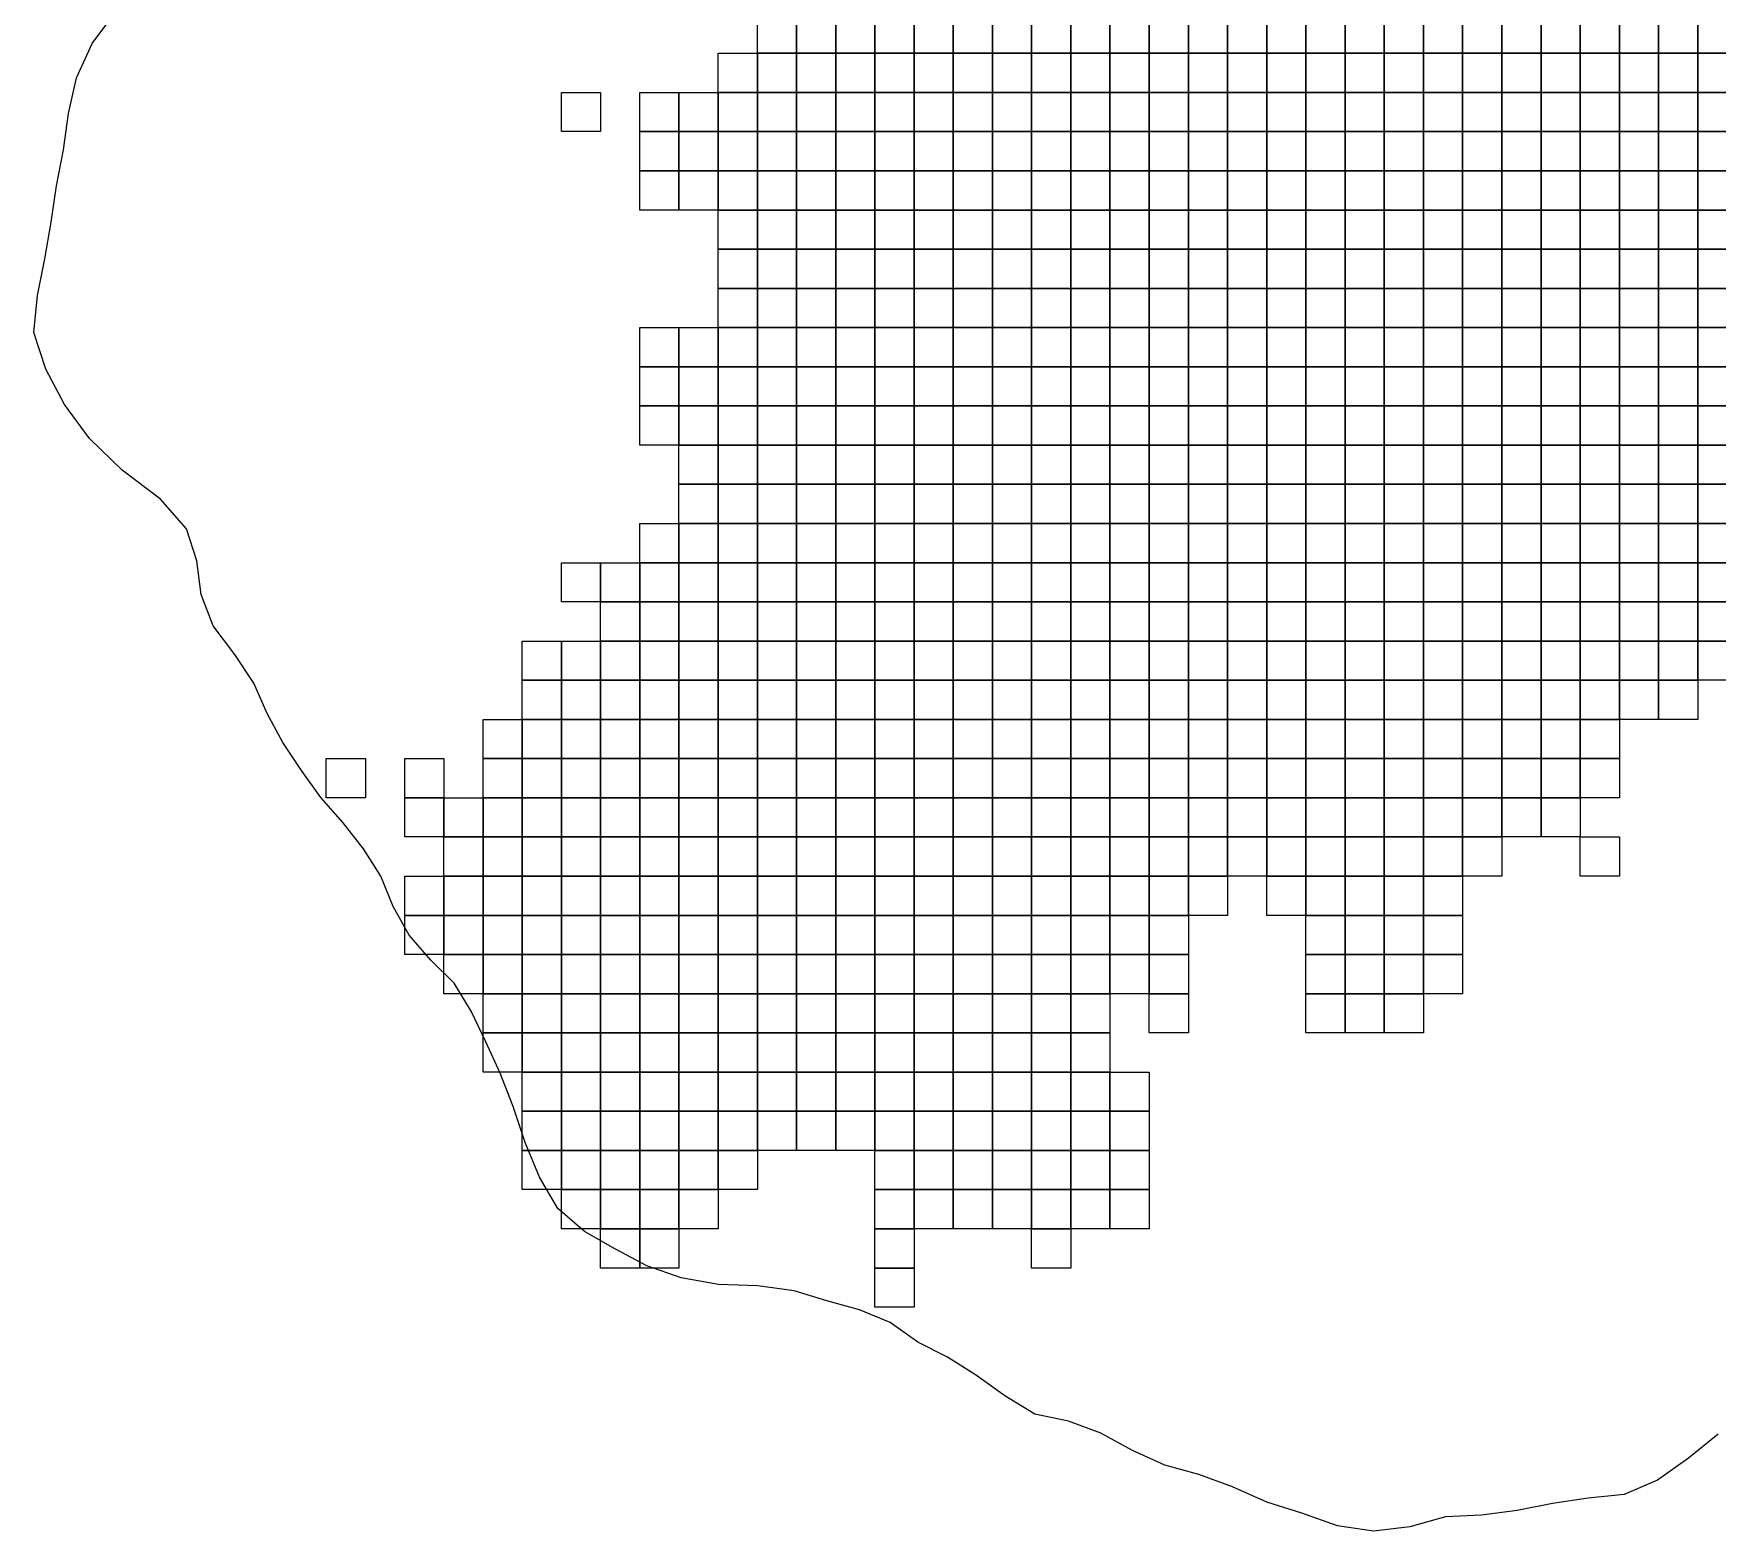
# Model space of a CAD drawing. Header units: metres. Extents: x 777 to 15299, y 1302 to 15301.
# Drawn here: x 777 to 10230, y 1302 to 9710 of the extents above; entities that cross this region are included whole.
import ezdxf

# ---------------------------------------------------------------- set-up
doc = ezdxf.new("R2010")
doc.units = ezdxf.units.M
doc.layers.add('GRADE_DENSIDADE', color=5, linetype='CONTINUOUS')
doc.layers.add('LIMITE', color=7, linetype='CONTINUOUS')

msp = doc.modelspace()

# ---------------------------------------------------------------- linework, layer by layer
at = {"layer": 'GRADE_DENSIDADE'}
for points in [[(4840, 9820), (5060, 9820), (5060, 9600), (4840, 9600)], [(5060, 9820), (5280, 9820), (5280, 9600), (5060, 9600)], [(5280, 9820), (5500, 9820), (5500, 9600), (5280, 9600)], [(5500, 9820), (5720, 9820), (5720, 9600), (5500, 9600)], [(5720, 9820), (5940, 9820), (5940, 9600), (5720, 9600)], [(5940, 9820), (6160, 9820), (6160, 9600), (5940, 9600)], [(6160, 9820), (6380, 9820), (6380, 9600), (6160, 9600)], [(6380, 9820), (6600, 9820), (6600, 9600), (6380, 9600)], [(6600, 9820), (6820, 9820), (6820, 9600), (6600, 9600)], [(6820, 9820), (7040, 9820), (7040, 9600), (6820, 9600)], [(7040, 9820), (7260, 9820), (7260, 9600), (7040, 9600)], [(7260, 9820), (7480, 9820), (7480, 9600), (7260, 9600)], [(7480, 9820), (7700, 9820), (7700, 9600), (7480, 9600)], [(7700, 9820), (7920, 9820), (7920, 9600), (7700, 9600)], [(7920, 9820), (8140, 9820), (8140, 9600), (7920, 9600)], [(8140, 9820), (8360, 9820), (8360, 9600), (8140, 9600)], [(8360, 9820), (8580, 9820), (8580, 9600), (8360, 9600)], [(8580, 9820), (8800, 9820), (8800, 9600), (8580, 9600)], [(8800, 9820), (9020, 9820), (9020, 9600), (8800, 9600)], [(9020, 9820), (9240, 9820), (9240, 9600), (9020, 9600)], [(9240, 9820), (9460, 9820), (9460, 9600), (9240, 9600)], [(9460, 9820), (9680, 9820), (9680, 9600), (9460, 9600)], [(9680, 9820), (9900, 9820), (9900, 9600), (9680, 9600)], [(9900, 9820), (10120, 9820), (10120, 9600), (9900, 9600)], [(10120, 9820), (10340, 9820), (10340, 9600), (10120, 9600)], [(4620, 9600), (4840, 9600), (4840, 9380), (4620, 9380)], [(4840, 9600), (5060, 9600), (5060, 9380), (4840, 9380)], [(5060, 9600), (5280, 9600), (5280, 9380), (5060, 9380)], [(5280, 9600), (5500, 9600), (5500, 9380), (5280, 9380)], [(5500, 9600), (5720, 9600), (5720, 9380), (5500, 9380)], [(5720, 9600), (5940, 9600), (5940, 9380), (5720, 9380)], [(5940, 9600), (6160, 9600), (6160, 9380), (5940, 9380)], [(6160, 9600), (6380, 9600), (6380, 9380), (6160, 9380)], [(6380, 9600), (6600, 9600), (6600, 9380), (6380, 9380)], [(6600, 9600), (6820, 9600), (6820, 9380), (6600, 9380)], [(6820, 9600), (7040, 9600), (7040, 9380), (6820, 9380)], [(7040, 9600), (7260, 9600), (7260, 9380), (7040, 9380)], [(7260, 9600), (7480, 9600), (7480, 9380), (7260, 9380)], [(7480, 9600), (7700, 9600), (7700, 9380), (7480, 9380)], [(7700, 9600), (7920, 9600), (7920, 9380), (7700, 9380)], [(7920, 9600), (8140, 9600), (8140, 9380), (7920, 9380)], [(8140, 9600), (8360, 9600), (8360, 9380), (8140, 9380)], [(8360, 9600), (8580, 9600), (8580, 9380), (8360, 9380)], [(8580, 9600), (8800, 9600), (8800, 9380), (8580, 9380)], [(8800, 9600), (9020, 9600), (9020, 9380), (8800, 9380)], [(9020, 9600), (9240, 9600), (9240, 9380), (9020, 9380)], [(9240, 9600), (9460, 9600), (9460, 9380), (9240, 9380)], [(9460, 9600), (9680, 9600), (9680, 9380), (9460, 9380)], [(9680, 9600), (9900, 9600), (9900, 9380), (9680, 9380)], [(9900, 9600), (10120, 9600), (10120, 9380), (9900, 9380)], [(10120, 9600), (10340, 9600), (10340, 9380), (10120, 9380)], [(3740, 9380), (3960, 9380), (3960, 9160), (3740, 9160)], [(4180, 9380), (4400, 9380), (4400, 9160), (4180, 9160)], [(4400, 9380), (4620, 9380), (4620, 9160), (4400, 9160)], [(4620, 9380), (4840, 9380), (4840, 9160), (4620, 9160)], [(4840, 9380), (5060, 9380), (5060, 9160), (4840, 9160)], [(5060, 9380), (5280, 9380), (5280, 9160), (5060, 9160)], [(5280, 9380), (5500, 9380), (5500, 9160), (5280, 9160)], [(5500, 9380), (5720, 9380), (5720, 9160), (5500, 9160)], [(5720, 9380), (5940, 9380), (5940, 9160), (5720, 9160)], [(5940, 9380), (6160, 9380), (6160, 9160), (5940, 9160)], [(6160, 9380), (6380, 9380), (6380, 9160), (6160, 9160)], [(6380, 9380), (6600, 9380), (6600, 9160), (6380, 9160)], [(6600, 9380), (6820, 9380), (6820, 9160), (6600, 9160)], [(6820, 9380), (7040, 9380), (7040, 9160), (6820, 9160)], [(7040, 9380), (7260, 9380), (7260, 9160), (7040, 9160)], [(7260, 9380), (7480, 9380), (7480, 9160), (7260, 9160)], [(7480, 9380), (7700, 9380), (7700, 9160), (7480, 9160)], [(7700, 9380), (7920, 9380), (7920, 9160), (7700, 9160)], [(7920, 9380), (8140, 9380), (8140, 9160), (7920, 9160)], [(8140, 9380), (8360, 9380), (8360, 9160), (8140, 9160)], [(8360, 9380), (8580, 9380), (8580, 9160), (8360, 9160)], [(8580, 9380), (8800, 9380), (8800, 9160), (8580, 9160)], [(8800, 9380), (9020, 9380), (9020, 9160), (8800, 9160)], [(9020, 9380), (9240, 9380), (9240, 9160), (9020, 9160)], [(9240, 9380), (9460, 9380), (9460, 9160), (9240, 9160)], [(9460, 9380), (9680, 9380), (9680, 9160), (9460, 9160)], [(9680, 9380), (9900, 9380), (9900, 9160), (9680, 9160)], [(9900, 9380), (10120, 9380), (10120, 9160), (9900, 9160)], [(10120, 9380), (10340, 9380), (10340, 9160), (10120, 9160)], [(4180, 9160), (4400, 9160), (4400, 8940), (4180, 8940)], [(4400, 9160), (4620, 9160), (4620, 8940), (4400, 8940)], [(4620, 9160), (4840, 9160), (4840, 8940), (4620, 8940)], [(4840, 9160), (5060, 9160), (5060, 8940), (4840, 8940)], [(5060, 9160), (5280, 9160), (5280, 8940), (5060, 8940)], [(5280, 9160), (5500, 9160), (5500, 8940), (5280, 8940)], [(5500, 9160), (5720, 9160), (5720, 8940), (5500, 8940)], [(5720, 9160), (5940, 9160), (5940, 8940), (5720, 8940)], [(5940, 9160), (6160, 9160), (6160, 8940), (5940, 8940)], [(6160, 9160), (6380, 9160), (6380, 8940), (6160, 8940)], [(6380, 9160), (6600, 9160), (6600, 8940), (6380, 8940)], [(6600, 9160), (6820, 9160), (6820, 8940), (6600, 8940)], [(6820, 9160), (7040, 9160), (7040, 8940), (6820, 8940)], [(7040, 9160), (7260, 9160), (7260, 8940), (7040, 8940)], [(7260, 9160), (7480, 9160), (7480, 8940), (7260, 8940)], [(7480, 9160), (7700, 9160), (7700, 8940), (7480, 8940)], [(7700, 9160), (7920, 9160), (7920, 8940), (7700, 8940)], [(7920, 9160), (8140, 9160), (8140, 8940), (7920, 8940)], [(8140, 9160), (8360, 9160), (8360, 8940), (8140, 8940)], [(8360, 9160), (8580, 9160), (8580, 8940), (8360, 8940)], [(8580, 9160), (8800, 9160), (8800, 8940), (8580, 8940)], [(8800, 9160), (9020, 9160), (9020, 8940), (8800, 8940)], [(9020, 9160), (9240, 9160), (9240, 8940), (9020, 8940)], [(9240, 9160), (9460, 9160), (9460, 8940), (9240, 8940)], [(9460, 9160), (9680, 9160), (9680, 8940), (9460, 8940)], [(9680, 9160), (9900, 9160), (9900, 8940), (9680, 8940)], [(9900, 9160), (10120, 9160), (10120, 8940), (9900, 8940)], [(10120, 9160), (10340, 9160), (10340, 8940), (10120, 8940)], [(4180, 8940), (4400, 8940), (4400, 8720), (4180, 8720)], [(4400, 8940), (4620, 8940), (4620, 8720), (4400, 8720)], [(4620, 8940), (4840, 8940), (4840, 8720), (4620, 8720)], [(4840, 8940), (5060, 8940), (5060, 8720), (4840, 8720)], [(5060, 8940), (5280, 8940), (5280, 8720), (5060, 8720)], [(5280, 8940), (5500, 8940), (5500, 8720), (5280, 8720)], [(5500, 8940), (5720, 8940), (5720, 8720), (5500, 8720)], [(5720, 8940), (5940, 8940), (5940, 8720), (5720, 8720)], [(5940, 8940), (6160, 8940), (6160, 8720), (5940, 8720)], [(6160, 8940), (6380, 8940), (6380, 8720), (6160, 8720)], [(6380, 8940), (6600, 8940), (6600, 8720), (6380, 8720)], [(6600, 8940), (6820, 8940), (6820, 8720), (6600, 8720)], [(6820, 8940), (7040, 8940), (7040, 8720), (6820, 8720)], [(7040, 8940), (7260, 8940), (7260, 8720), (7040, 8720)], [(7260, 8940), (7480, 8940), (7480, 8720), (7260, 8720)], [(7480, 8940), (7700, 8940), (7700, 8720), (7480, 8720)], [(7700, 8940), (7920, 8940), (7920, 8720), (7700, 8720)], [(7920, 8940), (8140, 8940), (8140, 8720), (7920, 8720)], [(8140, 8940), (8360, 8940), (8360, 8720), (8140, 8720)], [(8360, 8940), (8580, 8940), (8580, 8720), (8360, 8720)], [(8580, 8940), (8800, 8940), (8800, 8720), (8580, 8720)], [(8800, 8940), (9020, 8940), (9020, 8720), (8800, 8720)], [(9020, 8940), (9240, 8940), (9240, 8720), (9020, 8720)], [(9240, 8940), (9460, 8940), (9460, 8720), (9240, 8720)], [(9460, 8940), (9680, 8940), (9680, 8720), (9460, 8720)], [(9680, 8940), (9900, 8940), (9900, 8720), (9680, 8720)], [(9900, 8940), (10120, 8940), (10120, 8720), (9900, 8720)], [(10120, 8940), (10340, 8940), (10340, 8720), (10120, 8720)], [(4620, 8720), (4840, 8720), (4840, 8500), (4620, 8500)], [(4840, 8720), (5060, 8720), (5060, 8500), (4840, 8500)], [(5060, 8720), (5280, 8720), (5280, 8500), (5060, 8500)], [(5280, 8720), (5500, 8720), (5500, 8500), (5280, 8500)], [(5500, 8720), (5720, 8720), (5720, 8500), (5500, 8500)], [(5720, 8720), (5940, 8720), (5940, 8500), (5720, 8500)], [(5940, 8720), (6160, 8720), (6160, 8500), (5940, 8500)], [(6160, 8720), (6380, 8720), (6380, 8500), (6160, 8500)], [(6380, 8720), (6600, 8720), (6600, 8500), (6380, 8500)], [(6600, 8720), (6820, 8720), (6820, 8500), (6600, 8500)], [(6820, 8720), (7040, 8720), (7040, 8500), (6820, 8500)], [(7040, 8720), (7260, 8720), (7260, 8500), (7040, 8500)], [(7260, 8720), (7480, 8720), (7480, 8500), (7260, 8500)], [(7480, 8720), (7700, 8720), (7700, 8500), (7480, 8500)], [(7700, 8720), (7920, 8720), (7920, 8500), (7700, 8500)], [(7920, 8720), (8140, 8720), (8140, 8500), (7920, 8500)], [(8140, 8720), (8360, 8720), (8360, 8500), (8140, 8500)], [(8360, 8720), (8580, 8720), (8580, 8500), (8360, 8500)], [(8580, 8720), (8800, 8720), (8800, 8500), (8580, 8500)], [(8800, 8720), (9020, 8720), (9020, 8500), (8800, 8500)], [(9020, 8720), (9240, 8720), (9240, 8500), (9020, 8500)], [(9240, 8720), (9460, 8720), (9460, 8500), (9240, 8500)], [(9460, 8720), (9680, 8720), (9680, 8500), (9460, 8500)], [(9680, 8720), (9900, 8720), (9900, 8500), (9680, 8500)], [(9900, 8720), (10120, 8720), (10120, 8500), (9900, 8500)], [(10120, 8720), (10340, 8720), (10340, 8500), (10120, 8500)], [(4620, 8500), (4840, 8500), (4840, 8280), (4620, 8280)], [(4840, 8500), (5060, 8500), (5060, 8280), (4840, 8280)], [(5060, 8500), (5280, 8500), (5280, 8280), (5060, 8280)], [(5280, 8500), (5500, 8500), (5500, 8280), (5280, 8280)], [(5500, 8500), (5720, 8500), (5720, 8280), (5500, 8280)], [(5720, 8500), (5940, 8500), (5940, 8280), (5720, 8280)], [(5940, 8500), (6160, 8500), (6160, 8280), (5940, 8280)], [(6160, 8500), (6380, 8500), (6380, 8280), (6160, 8280)], [(6380, 8500), (6600, 8500), (6600, 8280), (6380, 8280)], [(6600, 8500), (6820, 8500), (6820, 8280), (6600, 8280)], [(6820, 8500), (7040, 8500), (7040, 8280), (6820, 8280)], [(7040, 8500), (7260, 8500), (7260, 8280), (7040, 8280)], [(7260, 8500), (7480, 8500), (7480, 8280), (7260, 8280)], [(7480, 8500), (7700, 8500), (7700, 8280), (7480, 8280)], [(7700, 8500), (7920, 8500), (7920, 8280), (7700, 8280)], [(7920, 8500), (8140, 8500), (8140, 8280), (7920, 8280)], [(8140, 8500), (8360, 8500), (8360, 8280), (8140, 8280)], [(8360, 8500), (8580, 8500), (8580, 8280), (8360, 8280)], [(8580, 8500), (8800, 8500), (8800, 8280), (8580, 8280)], [(8800, 8500), (9020, 8500), (9020, 8280), (8800, 8280)], [(9020, 8500), (9240, 8500), (9240, 8280), (9020, 8280)], [(9240, 8500), (9460, 8500), (9460, 8280), (9240, 8280)], [(9460, 8500), (9680, 8500), (9680, 8280), (9460, 8280)], [(9680, 8500), (9900, 8500), (9900, 8280), (9680, 8280)], [(9900, 8500), (10120, 8500), (10120, 8280), (9900, 8280)], [(10120, 8500), (10340, 8500), (10340, 8280), (10120, 8280)], [(4620, 8280), (4840, 8280), (4840, 8060), (4620, 8060)], [(4840, 8280), (5060, 8280), (5060, 8060), (4840, 8060)], [(5060, 8280), (5280, 8280), (5280, 8060), (5060, 8060)], [(5280, 8280), (5500, 8280), (5500, 8060), (5280, 8060)], [(5500, 8280), (5720, 8280), (5720, 8060), (5500, 8060)], [(5720, 8280), (5940, 8280), (5940, 8060), (5720, 8060)], [(5940, 8280), (6160, 8280), (6160, 8060), (5940, 8060)], [(6160, 8280), (6380, 8280), (6380, 8060), (6160, 8060)], [(6380, 8280), (6600, 8280), (6600, 8060), (6380, 8060)], [(6600, 8280), (6820, 8280), (6820, 8060), (6600, 8060)], [(6820, 8280), (7040, 8280), (7040, 8060), (6820, 8060)], [(7040, 8280), (7260, 8280), (7260, 8060), (7040, 8060)], [(7260, 8280), (7480, 8280), (7480, 8060), (7260, 8060)], [(7480, 8280), (7700, 8280), (7700, 8060), (7480, 8060)], [(7700, 8280), (7920, 8280), (7920, 8060), (7700, 8060)], [(7920, 8280), (8140, 8280), (8140, 8060), (7920, 8060)], [(8140, 8280), (8360, 8280), (8360, 8060), (8140, 8060)], [(8360, 8280), (8580, 8280), (8580, 8060), (8360, 8060)], [(8580, 8280), (8800, 8280), (8800, 8060), (8580, 8060)], [(8800, 8280), (9020, 8280), (9020, 8060), (8800, 8060)], [(9020, 8280), (9240, 8280), (9240, 8060), (9020, 8060)], [(9240, 8280), (9460, 8280), (9460, 8060), (9240, 8060)], [(9460, 8280), (9680, 8280), (9680, 8060), (9460, 8060)], [(9680, 8280), (9900, 8280), (9900, 8060), (9680, 8060)], [(9900, 8280), (10120, 8280), (10120, 8060), (9900, 8060)], [(10120, 8280), (10340, 8280), (10340, 8060), (10120, 8060)], [(4180, 8060), (4400, 8060), (4400, 7840), (4180, 7840)], [(4400, 8060), (4620, 8060), (4620, 7840), (4400, 7840)], [(4620, 8060), (4840, 8060), (4840, 7840), (4620, 7840)], [(4840, 8060), (5060, 8060), (5060, 7840), (4840, 7840)], [(5060, 8060), (5280, 8060), (5280, 7840), (5060, 7840)], [(5280, 8060), (5500, 8060), (5500, 7840), (5280, 7840)], [(5500, 8060), (5720, 8060), (5720, 7840), (5500, 7840)], [(5720, 8060), (5940, 8060), (5940, 7840), (5720, 7840)], [(5940, 8060), (6160, 8060), (6160, 7840), (5940, 7840)], [(6160, 8060), (6380, 8060), (6380, 7840), (6160, 7840)], [(6380, 8060), (6600, 8060), (6600, 7840), (6380, 7840)], [(6600, 8060), (6820, 8060), (6820, 7840), (6600, 7840)], [(6820, 8060), (7040, 8060), (7040, 7840), (6820, 7840)], [(7040, 8060), (7260, 8060), (7260, 7840), (7040, 7840)], [(7260, 8060), (7480, 8060), (7480, 7840), (7260, 7840)], [(7480, 8060), (7700, 8060), (7700, 7840), (7480, 7840)], [(7700, 8060), (7920, 8060), (7920, 7840), (7700, 7840)], [(7920, 8060), (8140, 8060), (8140, 7840), (7920, 7840)], [(8140, 8060), (8360, 8060), (8360, 7840), (8140, 7840)], [(8360, 8060), (8580, 8060), (8580, 7840), (8360, 7840)], [(8580, 8060), (8800, 8060), (8800, 7840), (8580, 7840)], [(8800, 8060), (9020, 8060), (9020, 7840), (8800, 7840)], [(9020, 8060), (9240, 8060), (9240, 7840), (9020, 7840)], [(9240, 8060), (9460, 8060), (9460, 7840), (9240, 7840)], [(9460, 8060), (9680, 8060), (9680, 7840), (9460, 7840)], [(9680, 8060), (9900, 8060), (9900, 7840), (9680, 7840)], [(9900, 8060), (10120, 8060), (10120, 7840), (9900, 7840)], [(10120, 8060), (10340, 8060), (10340, 7840), (10120, 7840)], [(4180, 7840), (4400, 7840), (4400, 7620), (4180, 7620)], [(4400, 7840), (4620, 7840), (4620, 7620), (4400, 7620)], [(4620, 7840), (4840, 7840), (4840, 7620), (4620, 7620)], [(4840, 7840), (5060, 7840), (5060, 7620), (4840, 7620)], [(5060, 7840), (5280, 7840), (5280, 7620), (5060, 7620)], [(5280, 7840), (5500, 7840), (5500, 7620), (5280, 7620)], [(5500, 7840), (5720, 7840), (5720, 7620), (5500, 7620)], [(5720, 7840), (5940, 7840), (5940, 7620), (5720, 7620)], [(5940, 7840), (6160, 7840), (6160, 7620), (5940, 7620)], [(6160, 7840), (6380, 7840), (6380, 7620), (6160, 7620)], [(6380, 7840), (6600, 7840), (6600, 7620), (6380, 7620)], [(6600, 7840), (6820, 7840), (6820, 7620), (6600, 7620)], [(6820, 7840), (7040, 7840), (7040, 7620), (6820, 7620)], [(7040, 7840), (7260, 7840), (7260, 7620), (7040, 7620)], [(7260, 7840), (7480, 7840), (7480, 7620), (7260, 7620)], [(7480, 7840), (7700, 7840), (7700, 7620), (7480, 7620)], [(7700, 7840), (7920, 7840), (7920, 7620), (7700, 7620)], [(7920, 7840), (8140, 7840), (8140, 7620), (7920, 7620)], [(8140, 7840), (8360, 7840), (8360, 7620), (8140, 7620)], [(8360, 7840), (8580, 7840), (8580, 7620), (8360, 7620)], [(8580, 7840), (8800, 7840), (8800, 7620), (8580, 7620)], [(8800, 7840), (9020, 7840), (9020, 7620), (8800, 7620)], [(9020, 7840), (9240, 7840), (9240, 7620), (9020, 7620)], [(9240, 7840), (9460, 7840), (9460, 7620), (9240, 7620)], [(9460, 7840), (9680, 7840), (9680, 7620), (9460, 7620)], [(9680, 7840), (9900, 7840), (9900, 7620), (9680, 7620)], [(9900, 7840), (10120, 7840), (10120, 7620), (9900, 7620)], [(10120, 7840), (10340, 7840), (10340, 7620), (10120, 7620)], [(4180, 7620), (4400, 7620), (4400, 7400), (4180, 7400)], [(4400, 7620), (4620, 7620), (4620, 7400), (4400, 7400)], [(4620, 7620), (4840, 7620), (4840, 7400), (4620, 7400)], [(4840, 7620), (5060, 7620), (5060, 7400), (4840, 7400)], [(5060, 7620), (5280, 7620), (5280, 7400), (5060, 7400)], [(5280, 7620), (5500, 7620), (5500, 7400), (5280, 7400)], [(5500, 7620), (5720, 7620), (5720, 7400), (5500, 7400)], [(5720, 7620), (5940, 7620), (5940, 7400), (5720, 7400)], [(5940, 7620), (6160, 7620), (6160, 7400), (5940, 7400)], [(6160, 7620), (6380, 7620), (6380, 7400), (6160, 7400)], [(6380, 7620), (6600, 7620), (6600, 7400), (6380, 7400)], [(6600, 7620), (6820, 7620), (6820, 7400), (6600, 7400)], [(6820, 7620), (7040, 7620), (7040, 7400), (6820, 7400)], [(7040, 7620), (7260, 7620), (7260, 7400), (7040, 7400)], [(7260, 7620), (7480, 7620), (7480, 7400), (7260, 7400)], [(7480, 7620), (7700, 7620), (7700, 7400), (7480, 7400)], [(7700, 7620), (7920, 7620), (7920, 7400), (7700, 7400)], [(7920, 7620), (8140, 7620), (8140, 7400), (7920, 7400)], [(8140, 7620), (8360, 7620), (8360, 7400), (8140, 7400)], [(8360, 7620), (8580, 7620), (8580, 7400), (8360, 7400)], [(8580, 7620), (8800, 7620), (8800, 7400), (8580, 7400)], [(8800, 7620), (9020, 7620), (9020, 7400), (8800, 7400)], [(9020, 7620), (9240, 7620), (9240, 7400), (9020, 7400)], [(9240, 7620), (9460, 7620), (9460, 7400), (9240, 7400)], [(9460, 7620), (9680, 7620), (9680, 7400), (9460, 7400)], [(9680, 7620), (9900, 7620), (9900, 7400), (9680, 7400)], [(9900, 7620), (10120, 7620), (10120, 7400), (9900, 7400)], [(10120, 7620), (10340, 7620), (10340, 7400), (10120, 7400)], [(4400, 7400), (4620, 7400), (4620, 7180), (4400, 7180)], [(4620, 7400), (4840, 7400), (4840, 7180), (4620, 7180)], [(4840, 7400), (5060, 7400), (5060, 7180), (4840, 7180)], [(5060, 7400), (5280, 7400), (5280, 7180), (5060, 7180)], [(5280, 7400), (5500, 7400), (5500, 7180), (5280, 7180)], [(5500, 7400), (5720, 7400), (5720, 7180), (5500, 7180)], [(5720, 7400), (5940, 7400), (5940, 7180), (5720, 7180)], [(5940, 7400), (6160, 7400), (6160, 7180), (5940, 7180)], [(6160, 7400), (6380, 7400), (6380, 7180), (6160, 7180)], [(6380, 7400), (6600, 7400), (6600, 7180), (6380, 7180)], [(6600, 7400), (6820, 7400), (6820, 7180), (6600, 7180)], [(6820, 7400), (7040, 7400), (7040, 7180), (6820, 7180)], [(7040, 7400), (7260, 7400), (7260, 7180), (7040, 7180)], [(7260, 7400), (7480, 7400), (7480, 7180), (7260, 7180)], [(7480, 7400), (7700, 7400), (7700, 7180), (7480, 7180)], [(7700, 7400), (7920, 7400), (7920, 7180), (7700, 7180)], [(7920, 7400), (8140, 7400), (8140, 7180), (7920, 7180)], [(8140, 7400), (8360, 7400), (8360, 7180), (8140, 7180)], [(8360, 7400), (8580, 7400), (8580, 7180), (8360, 7180)], [(8580, 7400), (8800, 7400), (8800, 7180), (8580, 7180)], [(8800, 7400), (9020, 7400), (9020, 7180), (8800, 7180)], [(9020, 7400), (9240, 7400), (9240, 7180), (9020, 7180)], [(9240, 7400), (9460, 7400), (9460, 7180), (9240, 7180)], [(9460, 7400), (9680, 7400), (9680, 7180), (9460, 7180)], [(9680, 7400), (9900, 7400), (9900, 7180), (9680, 7180)], [(9900, 7400), (10120, 7400), (10120, 7180), (9900, 7180)], [(10120, 7400), (10340, 7400), (10340, 7180), (10120, 7180)], [(4400, 7180), (4620, 7180), (4620, 6960), (4400, 6960)], [(4620, 7180), (4840, 7180), (4840, 6960), (4620, 6960)], [(4840, 7180), (5060, 7180), (5060, 6960), (4840, 6960)], [(5060, 7180), (5280, 7180), (5280, 6960), (5060, 6960)], [(5280, 7180), (5500, 7180), (5500, 6960), (5280, 6960)], [(5500, 7180), (5720, 7180), (5720, 6960), (5500, 6960)], [(5720, 7180), (5940, 7180), (5940, 6960), (5720, 6960)], [(5940, 7180), (6160, 7180), (6160, 6960), (5940, 6960)], [(6160, 7180), (6380, 7180), (6380, 6960), (6160, 6960)], [(6380, 7180), (6600, 7180), (6600, 6960), (6380, 6960)], [(6600, 7180), (6820, 7180), (6820, 6960), (6600, 6960)], [(6820, 7180), (7040, 7180), (7040, 6960), (6820, 6960)], [(7040, 7180), (7260, 7180), (7260, 6960), (7040, 6960)], [(7260, 7180), (7480, 7180), (7480, 6960), (7260, 6960)], [(7480, 7180), (7700, 7180), (7700, 6960), (7480, 6960)], [(7700, 7180), (7920, 7180), (7920, 6960), (7700, 6960)], [(7920, 7180), (8140, 7180), (8140, 6960), (7920, 6960)], [(8140, 7180), (8360, 7180), (8360, 6960), (8140, 6960)], [(8360, 7180), (8580, 7180), (8580, 6960), (8360, 6960)], [(8580, 7180), (8800, 7180), (8800, 6960), (8580, 6960)], [(8800, 7180), (9020, 7180), (9020, 6960), (8800, 6960)], [(9020, 7180), (9240, 7180), (9240, 6960), (9020, 6960)], [(9240, 7180), (9460, 7180), (9460, 6960), (9240, 6960)], [(9460, 7180), (9680, 7180), (9680, 6960), (9460, 6960)], [(9680, 7180), (9900, 7180), (9900, 6960), (9680, 6960)], [(9900, 7180), (10120, 7180), (10120, 6960), (9900, 6960)], [(10120, 7180), (10340, 7180), (10340, 6960), (10120, 6960)], [(4180, 6960), (4400, 6960), (4400, 6740), (4180, 6740)], [(4400, 6960), (4620, 6960), (4620, 6740), (4400, 6740)], [(4620, 6960), (4840, 6960), (4840, 6740), (4620, 6740)], [(4840, 6960), (5060, 6960), (5060, 6740), (4840, 6740)], [(5060, 6960), (5280, 6960), (5280, 6740), (5060, 6740)], [(5280, 6960), (5500, 6960), (5500, 6740), (5280, 6740)], [(5500, 6960), (5720, 6960), (5720, 6740), (5500, 6740)], [(5720, 6960), (5940, 6960), (5940, 6740), (5720, 6740)], [(5940, 6960), (6160, 6960), (6160, 6740), (5940, 6740)], [(6160, 6960), (6380, 6960), (6380, 6740), (6160, 6740)], [(6380, 6960), (6600, 6960), (6600, 6740), (6380, 6740)], [(6600, 6960), (6820, 6960), (6820, 6740), (6600, 6740)], [(6820, 6960), (7040, 6960), (7040, 6740), (6820, 6740)], [(7040, 6960), (7260, 6960), (7260, 6740), (7040, 6740)], [(7260, 6960), (7480, 6960), (7480, 6740), (7260, 6740)], [(7480, 6960), (7700, 6960), (7700, 6740), (7480, 6740)], [(7700, 6960), (7920, 6960), (7920, 6740), (7700, 6740)], [(7920, 6960), (8140, 6960), (8140, 6740), (7920, 6740)], [(8140, 6960), (8360, 6960), (8360, 6740), (8140, 6740)], [(8360, 6960), (8580, 6960), (8580, 6740), (8360, 6740)], [(8580, 6960), (8800, 6960), (8800, 6740), (8580, 6740)], [(8800, 6960), (9020, 6960), (9020, 6740), (8800, 6740)], [(9020, 6960), (9240, 6960), (9240, 6740), (9020, 6740)], [(9240, 6960), (9460, 6960), (9460, 6740), (9240, 6740)], [(9460, 6960), (9680, 6960), (9680, 6740), (9460, 6740)], [(9680, 6960), (9900, 6960), (9900, 6740), (9680, 6740)], [(9900, 6960), (10120, 6960), (10120, 6740), (9900, 6740)], [(10120, 6960), (10340, 6960), (10340, 6740), (10120, 6740)], [(3740, 6740), (3960, 6740), (3960, 6520), (3740, 6520)], [(3960, 6740), (4180, 6740), (4180, 6520), (3960, 6520)], [(4180, 6740), (4400, 6740), (4400, 6520), (4180, 6520)], [(4400, 6740), (4620, 6740), (4620, 6520), (4400, 6520)], [(4620, 6740), (4840, 6740), (4840, 6520), (4620, 6520)], [(4840, 6740), (5060, 6740), (5060, 6520), (4840, 6520)], [(5060, 6740), (5280, 6740), (5280, 6520), (5060, 6520)], [(5280, 6740), (5500, 6740), (5500, 6520), (5280, 6520)], [(5500, 6740), (5720, 6740), (5720, 6520), (5500, 6520)], [(5720, 6740), (5940, 6740), (5940, 6520), (5720, 6520)], [(5940, 6740), (6160, 6740), (6160, 6520), (5940, 6520)], [(6160, 6740), (6380, 6740), (6380, 6520), (6160, 6520)], [(6380, 6740), (6600, 6740), (6600, 6520), (6380, 6520)], [(6600, 6740), (6820, 6740), (6820, 6520), (6600, 6520)], [(6820, 6740), (7040, 6740), (7040, 6520), (6820, 6520)], [(7040, 6740), (7260, 6740), (7260, 6520), (7040, 6520)], [(7260, 6740), (7480, 6740), (7480, 6520), (7260, 6520)], [(7480, 6740), (7700, 6740), (7700, 6520), (7480, 6520)], [(7700, 6740), (7920, 6740), (7920, 6520), (7700, 6520)], [(7920, 6740), (8140, 6740), (8140, 6520), (7920, 6520)], [(8140, 6740), (8360, 6740), (8360, 6520), (8140, 6520)], [(8360, 6740), (8580, 6740), (8580, 6520), (8360, 6520)], [(8580, 6740), (8800, 6740), (8800, 6520), (8580, 6520)], [(8800, 6740), (9020, 6740), (9020, 6520), (8800, 6520)], [(9020, 6740), (9240, 6740), (9240, 6520), (9020, 6520)], [(9240, 6740), (9460, 6740), (9460, 6520), (9240, 6520)], [(9460, 6740), (9680, 6740), (9680, 6520), (9460, 6520)], [(9680, 6740), (9900, 6740), (9900, 6520), (9680, 6520)], [(9900, 6740), (10120, 6740), (10120, 6520), (9900, 6520)], [(10120, 6740), (10340, 6740), (10340, 6520), (10120, 6520)], [(3960, 6520), (4180, 6520), (4180, 6300), (3960, 6300)], [(4180, 6520), (4400, 6520), (4400, 6300), (4180, 6300)], [(4400, 6520), (4620, 6520), (4620, 6300), (4400, 6300)], [(4620, 6520), (4840, 6520), (4840, 6300), (4620, 6300)], [(4840, 6520), (5060, 6520), (5060, 6300), (4840, 6300)], [(5060, 6520), (5280, 6520), (5280, 6300), (5060, 6300)], [(5280, 6520), (5500, 6520), (5500, 6300), (5280, 6300)], [(5500, 6520), (5720, 6520), (5720, 6300), (5500, 6300)], [(5720, 6520), (5940, 6520), (5940, 6300), (5720, 6300)], [(5940, 6520), (6160, 6520), (6160, 6300), (5940, 6300)], [(6160, 6520), (6380, 6520), (6380, 6300), (6160, 6300)], [(6380, 6520), (6600, 6520), (6600, 6300), (6380, 6300)], [(6600, 6520), (6820, 6520), (6820, 6300), (6600, 6300)], [(6820, 6520), (7040, 6520), (7040, 6300), (6820, 6300)], [(7040, 6520), (7260, 6520), (7260, 6300), (7040, 6300)], [(7260, 6520), (7480, 6520), (7480, 6300), (7260, 6300)], [(7480, 6520), (7700, 6520), (7700, 6300), (7480, 6300)], [(7700, 6520), (7920, 6520), (7920, 6300), (7700, 6300)], [(7920, 6520), (8140, 6520), (8140, 6300), (7920, 6300)], [(8140, 6520), (8360, 6520), (8360, 6300), (8140, 6300)], [(8360, 6520), (8580, 6520), (8580, 6300), (8360, 6300)], [(8580, 6520), (8800, 6520), (8800, 6300), (8580, 6300)], [(8800, 6520), (9020, 6520), (9020, 6300), (8800, 6300)], [(9020, 6520), (9240, 6520), (9240, 6300), (9020, 6300)], [(9240, 6520), (9460, 6520), (9460, 6300), (9240, 6300)], [(9460, 6520), (9680, 6520), (9680, 6300), (9460, 6300)], [(9680, 6520), (9900, 6520), (9900, 6300), (9680, 6300)], [(9900, 6520), (10120, 6520), (10120, 6300), (9900, 6300)], [(10120, 6520), (10340, 6520), (10340, 6300), (10120, 6300)], [(3520, 6300), (3740, 6300), (3740, 6080), (3520, 6080)], [(3740, 6300), (3960, 6300), (3960, 6080), (3740, 6080)], [(3960, 6300), (4180, 6300), (4180, 6080), (3960, 6080)], [(4180, 6300), (4400, 6300), (4400, 6080), (4180, 6080)], [(4400, 6300), (4620, 6300), (4620, 6080), (4400, 6080)], [(4620, 6300), (4840, 6300), (4840, 6080), (4620, 6080)], [(4840, 6300), (5060, 6300), (5060, 6080), (4840, 6080)], [(5060, 6300), (5280, 6300), (5280, 6080), (5060, 6080)], [(5280, 6300), (5500, 6300), (5500, 6080), (5280, 6080)], [(5500, 6300), (5720, 6300), (5720, 6080), (5500, 6080)], [(5720, 6300), (5940, 6300), (5940, 6080), (5720, 6080)], [(5940, 6300), (6160, 6300), (6160, 6080), (5940, 6080)], [(6160, 6300), (6380, 6300), (6380, 6080), (6160, 6080)], [(6380, 6300), (6600, 6300), (6600, 6080), (6380, 6080)], [(6600, 6300), (6820, 6300), (6820, 6080), (6600, 6080)], [(6820, 6300), (7040, 6300), (7040, 6080), (6820, 6080)], [(7040, 6300), (7260, 6300), (7260, 6080), (7040, 6080)], [(7260, 6300), (7480, 6300), (7480, 6080), (7260, 6080)], [(7480, 6300), (7700, 6300), (7700, 6080), (7480, 6080)], [(7700, 6300), (7920, 6300), (7920, 6080), (7700, 6080)], [(7920, 6300), (8140, 6300), (8140, 6080), (7920, 6080)], [(8140, 6300), (8360, 6300), (8360, 6080), (8140, 6080)], [(8360, 6300), (8580, 6300), (8580, 6080), (8360, 6080)], [(8580, 6300), (8800, 6300), (8800, 6080), (8580, 6080)], [(8800, 6300), (9020, 6300), (9020, 6080), (8800, 6080)], [(9020, 6300), (9240, 6300), (9240, 6080), (9020, 6080)], [(9240, 6300), (9460, 6300), (9460, 6080), (9240, 6080)], [(9460, 6300), (9680, 6300), (9680, 6080), (9460, 6080)], [(9680, 6300), (9900, 6300), (9900, 6080), (9680, 6080)], [(9900, 6300), (10120, 6300), (10120, 6080), (9900, 6080)], [(10120, 6300), (10340, 6300), (10340, 6080), (10120, 6080)], [(3520, 6080), (3740, 6080), (3740, 5860), (3520, 5860)], [(3740, 6080), (3960, 6080), (3960, 5860), (3740, 5860)], [(3960, 6080), (4180, 6080), (4180, 5860), (3960, 5860)], [(4180, 6080), (4400, 6080), (4400, 5860), (4180, 5860)], [(4400, 6080), (4620, 6080), (4620, 5860), (4400, 5860)], [(4620, 6080), (4840, 6080), (4840, 5860), (4620, 5860)], [(4840, 6080), (5060, 6080), (5060, 5860), (4840, 5860)], [(5060, 6080), (5280, 6080), (5280, 5860), (5060, 5860)], [(5280, 6080), (5500, 6080), (5500, 5860), (5280, 5860)], [(5500, 6080), (5720, 6080), (5720, 5860), (5500, 5860)], [(5720, 6080), (5940, 6080), (5940, 5860), (5720, 5860)], [(5940, 6080), (6160, 6080), (6160, 5860), (5940, 5860)], [(6160, 6080), (6380, 6080), (6380, 5860), (6160, 5860)], [(6380, 6080), (6600, 6080), (6600, 5860), (6380, 5860)], [(6600, 6080), (6820, 6080), (6820, 5860), (6600, 5860)], [(6820, 6080), (7040, 6080), (7040, 5860), (6820, 5860)], [(7040, 6080), (7260, 6080), (7260, 5860), (7040, 5860)], [(7260, 6080), (7480, 6080), (7480, 5860), (7260, 5860)], [(7480, 6080), (7700, 6080), (7700, 5860), (7480, 5860)], [(7700, 6080), (7920, 6080), (7920, 5860), (7700, 5860)], [(7920, 6080), (8140, 6080), (8140, 5860), (7920, 5860)], [(8140, 6080), (8360, 6080), (8360, 5860), (8140, 5860)], [(8360, 6080), (8580, 6080), (8580, 5860), (8360, 5860)], [(8580, 6080), (8800, 6080), (8800, 5860), (8580, 5860)], [(8800, 6080), (9020, 6080), (9020, 5860), (8800, 5860)], [(9020, 6080), (9240, 6080), (9240, 5860), (9020, 5860)], [(9240, 6080), (9460, 6080), (9460, 5860), (9240, 5860)], [(9460, 6080), (9680, 6080), (9680, 5860), (9460, 5860)], [(9680, 6080), (9900, 6080), (9900, 5860), (9680, 5860)], [(9900, 6080), (10120, 6080), (10120, 5860), (9900, 5860)], [(3300, 5860), (3520, 5860), (3520, 5640), (3300, 5640)], [(3520, 5860), (3740, 5860), (3740, 5640), (3520, 5640)], [(3740, 5860), (3960, 5860), (3960, 5640), (3740, 5640)], [(3960, 5860), (4180, 5860), (4180, 5640), (3960, 5640)], [(4180, 5860), (4400, 5860), (4400, 5640), (4180, 5640)], [(4400, 5860), (4620, 5860), (4620, 5640), (4400, 5640)], [(4620, 5860), (4840, 5860), (4840, 5640), (4620, 5640)], [(4840, 5860), (5060, 5860), (5060, 5640), (4840, 5640)], [(5060, 5860), (5280, 5860), (5280, 5640), (5060, 5640)], [(5280, 5860), (5500, 5860), (5500, 5640), (5280, 5640)], [(5500, 5860), (5720, 5860), (5720, 5640), (5500, 5640)], [(5720, 5860), (5940, 5860), (5940, 5640), (5720, 5640)], [(5940, 5860), (6160, 5860), (6160, 5640), (5940, 5640)], [(6160, 5860), (6380, 5860), (6380, 5640), (6160, 5640)], [(6380, 5860), (6600, 5860), (6600, 5640), (6380, 5640)], [(6600, 5860), (6820, 5860), (6820, 5640), (6600, 5640)], [(6820, 5860), (7040, 5860), (7040, 5640), (6820, 5640)], [(7040, 5860), (7260, 5860), (7260, 5640), (7040, 5640)], [(7260, 5860), (7480, 5860), (7480, 5640), (7260, 5640)], [(7480, 5860), (7700, 5860), (7700, 5640), (7480, 5640)], [(7700, 5860), (7920, 5860), (7920, 5640), (7700, 5640)], [(7920, 5860), (8140, 5860), (8140, 5640), (7920, 5640)], [(8140, 5860), (8360, 5860), (8360, 5640), (8140, 5640)], [(8360, 5860), (8580, 5860), (8580, 5640), (8360, 5640)], [(8580, 5860), (8800, 5860), (8800, 5640), (8580, 5640)], [(8800, 5860), (9020, 5860), (9020, 5640), (8800, 5640)], [(9020, 5860), (9240, 5860), (9240, 5640), (9020, 5640)], [(9240, 5860), (9460, 5860), (9460, 5640), (9240, 5640)], [(9460, 5860), (9680, 5860), (9680, 5640), (9460, 5640)], [(2420, 5640), (2640, 5640), (2640, 5420), (2420, 5420)], [(2860, 5640), (3080, 5640), (3080, 5420), (2860, 5420)], [(3300, 5640), (3520, 5640), (3520, 5420), (3300, 5420)], [(3520, 5640), (3740, 5640), (3740, 5420), (3520, 5420)], [(3740, 5640), (3960, 5640), (3960, 5420), (3740, 5420)], [(3960, 5640), (4180, 5640), (4180, 5420), (3960, 5420)], [(4180, 5640), (4400, 5640), (4400, 5420), (4180, 5420)], [(4400, 5640), (4620, 5640), (4620, 5420), (4400, 5420)], [(4620, 5640), (4840, 5640), (4840, 5420), (4620, 5420)], [(4840, 5640), (5060, 5640), (5060, 5420), (4840, 5420)], [(5060, 5640), (5280, 5640), (5280, 5420), (5060, 5420)], [(5280, 5640), (5500, 5640), (5500, 5420), (5280, 5420)], [(5500, 5640), (5720, 5640), (5720, 5420), (5500, 5420)], [(5720, 5640), (5940, 5640), (5940, 5420), (5720, 5420)], [(5940, 5640), (6160, 5640), (6160, 5420), (5940, 5420)], [(6160, 5640), (6380, 5640), (6380, 5420), (6160, 5420)], [(6380, 5640), (6600, 5640), (6600, 5420), (6380, 5420)], [(6600, 5640), (6820, 5640), (6820, 5420), (6600, 5420)], [(6820, 5640), (7040, 5640), (7040, 5420), (6820, 5420)], [(7040, 5640), (7260, 5640), (7260, 5420), (7040, 5420)], [(7260, 5640), (7480, 5640), (7480, 5420), (7260, 5420)], [(7480, 5640), (7700, 5640), (7700, 5420), (7480, 5420)], [(7700, 5640), (7920, 5640), (7920, 5420), (7700, 5420)], [(7920, 5640), (8140, 5640), (8140, 5420), (7920, 5420)], [(8140, 5640), (8360, 5640), (8360, 5420), (8140, 5420)], [(8360, 5640), (8580, 5640), (8580, 5420), (8360, 5420)], [(8580, 5640), (8800, 5640), (8800, 5420), (8580, 5420)], [(8800, 5640), (9020, 5640), (9020, 5420), (8800, 5420)], [(9020, 5640), (9240, 5640), (9240, 5420), (9020, 5420)], [(9240, 5640), (9460, 5640), (9460, 5420), (9240, 5420)], [(9460, 5640), (9680, 5640), (9680, 5420), (9460, 5420)], [(2860, 5420), (3080, 5420), (3080, 5200), (2860, 5200)], [(3080, 5420), (3300, 5420), (3300, 5200), (3080, 5200)], [(3300, 5420), (3520, 5420), (3520, 5200), (3300, 5200)], [(3520, 5420), (3740, 5420), (3740, 5200), (3520, 5200)], [(3740, 5420), (3960, 5420), (3960, 5200), (3740, 5200)], [(3960, 5420), (4180, 5420), (4180, 5200), (3960, 5200)], [(4180, 5420), (4400, 5420), (4400, 5200), (4180, 5200)], [(4400, 5420), (4620, 5420), (4620, 5200), (4400, 5200)], [(4620, 5420), (4840, 5420), (4840, 5200), (4620, 5200)], [(4840, 5420), (5060, 5420), (5060, 5200), (4840, 5200)], [(5060, 5420), (5280, 5420), (5280, 5200), (5060, 5200)], [(5280, 5420), (5500, 5420), (5500, 5200), (5280, 5200)], [(5500, 5420), (5720, 5420), (5720, 5200), (5500, 5200)], [(5720, 5420), (5940, 5420), (5940, 5200), (5720, 5200)], [(5940, 5420), (6160, 5420), (6160, 5200), (5940, 5200)], [(6160, 5420), (6380, 5420), (6380, 5200), (6160, 5200)], [(6380, 5420), (6600, 5420), (6600, 5200), (6380, 5200)], [(6600, 5420), (6820, 5420), (6820, 5200), (6600, 5200)], [(6820, 5420), (7040, 5420), (7040, 5200), (6820, 5200)], [(7040, 5420), (7260, 5420), (7260, 5200), (7040, 5200)], [(7260, 5420), (7480, 5420), (7480, 5200), (7260, 5200)], [(7480, 5420), (7700, 5420), (7700, 5200), (7480, 5200)], [(7700, 5420), (7920, 5420), (7920, 5200), (7700, 5200)], [(7920, 5420), (8140, 5420), (8140, 5200), (7920, 5200)], [(8140, 5420), (8360, 5420), (8360, 5200), (8140, 5200)], [(8360, 5420), (8580, 5420), (8580, 5200), (8360, 5200)], [(8580, 5420), (8800, 5420), (8800, 5200), (8580, 5200)], [(8800, 5420), (9020, 5420), (9020, 5200), (8800, 5200)], [(9020, 5420), (9240, 5420), (9240, 5200), (9020, 5200)], [(9240, 5420), (9460, 5420), (9460, 5200), (9240, 5200)], [(3080, 5200), (3300, 5200), (3300, 4980), (3080, 4980)], [(3300, 5200), (3520, 5200), (3520, 4980), (3300, 4980)], [(3520, 5200), (3740, 5200), (3740, 4980), (3520, 4980)], [(3740, 5200), (3960, 5200), (3960, 4980), (3740, 4980)], [(3960, 5200), (4180, 5200), (4180, 4980), (3960, 4980)], [(4180, 5200), (4400, 5200), (4400, 4980), (4180, 4980)], [(4400, 5200), (4620, 5200), (4620, 4980), (4400, 4980)], [(4620, 5200), (4840, 5200), (4840, 4980), (4620, 4980)], [(4840, 5200), (5060, 5200), (5060, 4980), (4840, 4980)], [(5060, 5200), (5280, 5200), (5280, 4980), (5060, 4980)], [(5280, 5200), (5500, 5200), (5500, 4980), (5280, 4980)], [(5500, 5200), (5720, 5200), (5720, 4980), (5500, 4980)], [(5720, 5200), (5940, 5200), (5940, 4980), (5720, 4980)], [(5940, 5200), (6160, 5200), (6160, 4980), (5940, 4980)], [(6160, 5200), (6380, 5200), (6380, 4980), (6160, 4980)], [(6380, 5200), (6600, 5200), (6600, 4980), (6380, 4980)], [(6600, 5200), (6820, 5200), (6820, 4980), (6600, 4980)], [(6820, 5200), (7040, 5200), (7040, 4980), (6820, 4980)], [(7040, 5200), (7260, 5200), (7260, 4980), (7040, 4980)], [(7260, 5200), (7480, 5200), (7480, 4980), (7260, 4980)], [(7480, 5200), (7700, 5200), (7700, 4980), (7480, 4980)], [(7700, 5200), (7920, 5200), (7920, 4980), (7700, 4980)], [(7920, 5200), (8140, 5200), (8140, 4980), (7920, 4980)], [(8140, 5200), (8360, 5200), (8360, 4980), (8140, 4980)], [(8360, 5200), (8580, 5200), (8580, 4980), (8360, 4980)], [(8580, 5200), (8800, 5200), (8800, 4980), (8580, 4980)], [(8800, 5200), (9020, 5200), (9020, 4980), (8800, 4980)], [(9460, 5200), (9680, 5200), (9680, 4980), (9460, 4980)], [(2860, 4980), (3080, 4980), (3080, 4760), (2860, 4760)], [(3080, 4980), (3300, 4980), (3300, 4760), (3080, 4760)], [(3300, 4980), (3520, 4980), (3520, 4760), (3300, 4760)], [(3520, 4980), (3740, 4980), (3740, 4760), (3520, 4760)], [(3740, 4980), (3960, 4980), (3960, 4760), (3740, 4760)], [(3960, 4980), (4180, 4980), (4180, 4760), (3960, 4760)], [(4180, 4980), (4400, 4980), (4400, 4760), (4180, 4760)], [(4400, 4980), (4620, 4980), (4620, 4760), (4400, 4760)], [(4620, 4980), (4840, 4980), (4840, 4760), (4620, 4760)], [(4840, 4980), (5060, 4980), (5060, 4760), (4840, 4760)], [(5060, 4980), (5280, 4980), (5280, 4760), (5060, 4760)], [(5280, 4980), (5500, 4980), (5500, 4760), (5280, 4760)], [(5500, 4980), (5720, 4980), (5720, 4760), (5500, 4760)], [(5720, 4980), (5940, 4980), (5940, 4760), (5720, 4760)], [(5940, 4980), (6160, 4980), (6160, 4760), (5940, 4760)], [(6160, 4980), (6380, 4980), (6380, 4760), (6160, 4760)], [(6380, 4980), (6600, 4980), (6600, 4760), (6380, 4760)], [(6600, 4980), (6820, 4980), (6820, 4760), (6600, 4760)], [(6820, 4980), (7040, 4980), (7040, 4760), (6820, 4760)], [(7040, 4980), (7260, 4980), (7260, 4760), (7040, 4760)], [(7260, 4980), (7480, 4980), (7480, 4760), (7260, 4760)], [(7700, 4980), (7920, 4980), (7920, 4760), (7700, 4760)], [(7920, 4980), (8140, 4980), (8140, 4760), (7920, 4760)], [(8140, 4980), (8360, 4980), (8360, 4760), (8140, 4760)], [(8360, 4980), (8580, 4980), (8580, 4760), (8360, 4760)], [(8580, 4980), (8800, 4980), (8800, 4760), (8580, 4760)], [(2860, 4760), (3080, 4760), (3080, 4540), (2860, 4540)], [(3080, 4760), (3300, 4760), (3300, 4540), (3080, 4540)], [(3300, 4760), (3520, 4760), (3520, 4540), (3300, 4540)], [(3520, 4760), (3740, 4760), (3740, 4540), (3520, 4540)], [(3740, 4760), (3960, 4760), (3960, 4540), (3740, 4540)], [(3960, 4760), (4180, 4760), (4180, 4540), (3960, 4540)], [(4180, 4760), (4400, 4760), (4400, 4540), (4180, 4540)], [(4400, 4760), (4620, 4760), (4620, 4540), (4400, 4540)], [(4620, 4760), (4840, 4760), (4840, 4540), (4620, 4540)], [(4840, 4760), (5060, 4760), (5060, 4540), (4840, 4540)], [(5060, 4760), (5280, 4760), (5280, 4540), (5060, 4540)], [(5280, 4760), (5500, 4760), (5500, 4540), (5280, 4540)], [(5500, 4760), (5720, 4760), (5720, 4540), (5500, 4540)], [(5720, 4760), (5940, 4760), (5940, 4540), (5720, 4540)], [(5940, 4760), (6160, 4760), (6160, 4540), (5940, 4540)], [(6160, 4760), (6380, 4760), (6380, 4540), (6160, 4540)], [(6380, 4760), (6600, 4760), (6600, 4540), (6380, 4540)], [(6600, 4760), (6820, 4760), (6820, 4540), (6600, 4540)], [(6820, 4760), (7040, 4760), (7040, 4540), (6820, 4540)], [(7040, 4760), (7260, 4760), (7260, 4540), (7040, 4540)], [(7920, 4760), (8140, 4760), (8140, 4540), (7920, 4540)], [(8140, 4760), (8360, 4760), (8360, 4540), (8140, 4540)], [(8360, 4760), (8580, 4760), (8580, 4540), (8360, 4540)], [(8580, 4760), (8800, 4760), (8800, 4540), (8580, 4540)], [(3080, 4540), (3300, 4540), (3300, 4320), (3080, 4320)], [(3300, 4540), (3520, 4540), (3520, 4320), (3300, 4320)], [(3520, 4540), (3740, 4540), (3740, 4320), (3520, 4320)], [(3740, 4540), (3960, 4540), (3960, 4320), (3740, 4320)], [(3960, 4540), (4180, 4540), (4180, 4320), (3960, 4320)], [(4180, 4540), (4400, 4540), (4400, 4320), (4180, 4320)], [(4400, 4540), (4620, 4540), (4620, 4320), (4400, 4320)], [(4620, 4540), (4840, 4540), (4840, 4320), (4620, 4320)], [(4840, 4540), (5060, 4540), (5060, 4320), (4840, 4320)], [(5060, 4540), (5280, 4540), (5280, 4320), (5060, 4320)], [(5280, 4540), (5500, 4540), (5500, 4320), (5280, 4320)], [(5500, 4540), (5720, 4540), (5720, 4320), (5500, 4320)], [(5720, 4540), (5940, 4540), (5940, 4320), (5720, 4320)], [(5940, 4540), (6160, 4540), (6160, 4320), (5940, 4320)], [(6160, 4540), (6380, 4540), (6380, 4320), (6160, 4320)], [(6380, 4540), (6600, 4540), (6600, 4320), (6380, 4320)], [(6600, 4540), (6820, 4540), (6820, 4320), (6600, 4320)], [(6820, 4540), (7040, 4540), (7040, 4320), (6820, 4320)], [(7040, 4540), (7260, 4540), (7260, 4320), (7040, 4320)], [(7920, 4540), (8140, 4540), (8140, 4320), (7920, 4320)], [(8140, 4540), (8360, 4540), (8360, 4320), (8140, 4320)], [(8360, 4540), (8580, 4540), (8580, 4320), (8360, 4320)], [(8580, 4540), (8800, 4540), (8800, 4320), (8580, 4320)], [(3300, 4320), (3520, 4320), (3520, 4100), (3300, 4100)], [(3520, 4320), (3740, 4320), (3740, 4100), (3520, 4100)], [(3740, 4320), (3960, 4320), (3960, 4100), (3740, 4100)], [(3960, 4320), (4180, 4320), (4180, 4100), (3960, 4100)], [(4180, 4320), (4400, 4320), (4400, 4100), (4180, 4100)], [(4400, 4320), (4620, 4320), (4620, 4100), (4400, 4100)], [(4620, 4320), (4840, 4320), (4840, 4100), (4620, 4100)], [(4840, 4320), (5060, 4320), (5060, 4100), (4840, 4100)], [(5060, 4320), (5280, 4320), (5280, 4100), (5060, 4100)], [(5280, 4320), (5500, 4320), (5500, 4100), (5280, 4100)], [(5500, 4320), (5720, 4320), (5720, 4100), (5500, 4100)], [(5720, 4320), (5940, 4320), (5940, 4100), (5720, 4100)], [(5940, 4320), (6160, 4320), (6160, 4100), (5940, 4100)], [(6160, 4320), (6380, 4320), (6380, 4100), (6160, 4100)], [(6380, 4320), (6600, 4320), (6600, 4100), (6380, 4100)], [(6600, 4320), (6820, 4320), (6820, 4100), (6600, 4100)], [(7040, 4320), (7260, 4320), (7260, 4100), (7040, 4100)], [(7920, 4320), (8140, 4320), (8140, 4100), (7920, 4100)], [(8140, 4320), (8360, 4320), (8360, 4100), (8140, 4100)], [(8360, 4320), (8580, 4320), (8580, 4100), (8360, 4100)], [(3300, 4100), (3520, 4100), (3520, 3880), (3300, 3880)], [(3520, 4100), (3740, 4100), (3740, 3880), (3520, 3880)], [(3740, 4100), (3960, 4100), (3960, 3880), (3740, 3880)], [(3960, 4100), (4180, 4100), (4180, 3880), (3960, 3880)], [(4180, 4100), (4400, 4100), (4400, 3880), (4180, 3880)], [(4400, 4100), (4620, 4100), (4620, 3880), (4400, 3880)], [(4620, 4100), (4840, 4100), (4840, 3880), (4620, 3880)], [(4840, 4100), (5060, 4100), (5060, 3880), (4840, 3880)], [(5060, 4100), (5280, 4100), (5280, 3880), (5060, 3880)], [(5280, 4100), (5500, 4100), (5500, 3880), (5280, 3880)], [(5500, 4100), (5720, 4100), (5720, 3880), (5500, 3880)], [(5720, 4100), (5940, 4100), (5940, 3880), (5720, 3880)], [(5940, 4100), (6160, 4100), (6160, 3880), (5940, 3880)], [(6160, 4100), (6380, 4100), (6380, 3880), (6160, 3880)], [(6380, 4100), (6600, 4100), (6600, 3880), (6380, 3880)], [(6600, 4100), (6820, 4100), (6820, 3880), (6600, 3880)], [(3520, 3880), (3740, 3880), (3740, 3660), (3520, 3660)], [(3740, 3880), (3960, 3880), (3960, 3660), (3740, 3660)], [(3960, 3880), (4180, 3880), (4180, 3660), (3960, 3660)], [(4180, 3880), (4400, 3880), (4400, 3660), (4180, 3660)], [(4400, 3880), (4620, 3880), (4620, 3660), (4400, 3660)], [(4620, 3880), (4840, 3880), (4840, 3660), (4620, 3660)], [(4840, 3880), (5060, 3880), (5060, 3660), (4840, 3660)], [(5060, 3880), (5280, 3880), (5280, 3660), (5060, 3660)], [(5280, 3880), (5500, 3880), (5500, 3660), (5280, 3660)], [(5500, 3880), (5720, 3880), (5720, 3660), (5500, 3660)], [(5720, 3880), (5940, 3880), (5940, 3660), (5720, 3660)], [(5940, 3880), (6160, 3880), (6160, 3660), (5940, 3660)], [(6160, 3880), (6380, 3880), (6380, 3660), (6160, 3660)], [(6380, 3880), (6600, 3880), (6600, 3660), (6380, 3660)], [(6600, 3880), (6820, 3880), (6820, 3660), (6600, 3660)], [(6820, 3880), (7040, 3880), (7040, 3660), (6820, 3660)], [(3520, 3660), (3740, 3660), (3740, 3440), (3520, 3440)], [(3740, 3660), (3960, 3660), (3960, 3440), (3740, 3440)], [(3960, 3660), (4180, 3660), (4180, 3440), (3960, 3440)], [(4180, 3660), (4400, 3660), (4400, 3440), (4180, 3440)], [(4400, 3660), (4620, 3660), (4620, 3440), (4400, 3440)], [(4620, 3660), (4840, 3660), (4840, 3440), (4620, 3440)], [(4840, 3660), (5060, 3660), (5060, 3440), (4840, 3440)], [(5060, 3660), (5280, 3660), (5280, 3440), (5060, 3440)], [(5280, 3660), (5500, 3660), (5500, 3440), (5280, 3440)], [(5500, 3660), (5720, 3660), (5720, 3440), (5500, 3440)], [(5720, 3660), (5940, 3660), (5940, 3440), (5720, 3440)], [(5940, 3660), (6160, 3660), (6160, 3440), (5940, 3440)], [(6160, 3660), (6380, 3660), (6380, 3440), (6160, 3440)], [(6380, 3660), (6600, 3660), (6600, 3440), (6380, 3440)], [(6600, 3660), (6820, 3660), (6820, 3440), (6600, 3440)], [(6820, 3660), (7040, 3660), (7040, 3440), (6820, 3440)], [(3520, 3440), (3740, 3440), (3740, 3220), (3520, 3220)], [(3740, 3440), (3960, 3440), (3960, 3220), (3740, 3220)], [(3960, 3440), (4180, 3440), (4180, 3220), (3960, 3220)], [(4180, 3440), (4400, 3440), (4400, 3220), (4180, 3220)], [(4400, 3440), (4620, 3440), (4620, 3220), (4400, 3220)], [(4620, 3440), (4840, 3440), (4840, 3220), (4620, 3220)], [(5500, 3440), (5720, 3440), (5720, 3220), (5500, 3220)], [(5720, 3440), (5940, 3440), (5940, 3220), (5720, 3220)], [(5940, 3440), (6160, 3440), (6160, 3220), (5940, 3220)], [(6160, 3440), (6380, 3440), (6380, 3220), (6160, 3220)], [(6380, 3440), (6600, 3440), (6600, 3220), (6380, 3220)], [(6600, 3440), (6820, 3440), (6820, 3220), (6600, 3220)], [(6820, 3440), (7040, 3440), (7040, 3220), (6820, 3220)], [(3740, 3220), (3960, 3220), (3960, 3000), (3740, 3000)], [(3960, 3220), (4180, 3220), (4180, 3000), (3960, 3000)], [(4180, 3220), (4400, 3220), (4400, 3000), (4180, 3000)], [(4400, 3220), (4620, 3220), (4620, 3000), (4400, 3000)], [(5500, 3220), (5720, 3220), (5720, 3000), (5500, 3000)], [(5720, 3220), (5940, 3220), (5940, 3000), (5720, 3000)], [(5940, 3220), (6160, 3220), (6160, 3000), (5940, 3000)], [(6160, 3220), (6380, 3220), (6380, 3000), (6160, 3000)], [(6380, 3220), (6600, 3220), (6600, 3000), (6380, 3000)], [(6600, 3220), (6820, 3220), (6820, 3000), (6600, 3000)], [(6820, 3220), (7040, 3220), (7040, 3000), (6820, 3000)], [(3960, 3000), (4180, 3000), (4180, 2780), (3960, 2780)], [(4180, 3000), (4400, 3000), (4400, 2780), (4180, 2780)], [(5500, 3000), (5720, 3000), (5720, 2780), (5500, 2780)], [(6380, 3000), (6600, 3000), (6600, 2780), (6380, 2780)], [(5500, 2780), (5720, 2780), (5720, 2560), (5500, 2560)]]:
    msp.add_lwpolyline(points, close=True, dxfattribs=at)
at = {"layer": 'LIMITE'}
msp.add_lwpolyline([(10235.01, 1847.65), (10068.6, 1713.41), (9894.48, 1588.92), (9706.31, 1507.79), (9504.49, 1488.74), (9305.24, 1458.14), (9106.91, 1418.44), (8906.33, 1392.4), (8704.18, 1383.71), (8503.6, 1326.75), (8300, 1301.81), (8096.55, 1332.11), (7896.98, 1403.47), (7700.18, 1465.94), (7508.74, 1550.73), (7318.82, 1620.44), (7128.59, 1674.13), (6945.63, 1756.45), (6768.88, 1853.19), (6587.63, 1920.91), (6398.95, 1959.84), (6230.45, 2061.67), (6070.04, 2177.58), (5907.48, 2279.21), (5740.24, 2364.59), (5585.41, 2474.2), (5413.82, 2545.91), (5229.94, 2596.15), (5046.59, 2651.79), (4843.02, 2679.23), (4621.18, 2687.37), (4411.97, 2724.52), (4220.29, 2793.22), (4043.59, 2885.79), (3869.95, 2984.8), (3720.37, 3113.38), (3616.43, 3290), (3536.51, 3485.53), (3469.21, 3686.09), (3396.2, 3874.35), (3315.97, 4050.87), (3233.65, 4221.55), (3137.42, 4378.49), (3006.32, 4509.3), (2885.27, 4648.58), (2796.11, 4808.98), (2725.25, 4979.15), (2627.88, 5132.9), (2515.53, 5279.41), (2389.8, 5421.33), (2281.21, 5573.77), (2176.62, 5729.87), (2088.53, 5894.2), (2012.43, 6063.9), (1905.82, 6224.73), (1785.53, 6384.56), (1717.66, 6561.71), (1692.15, 6749.51), (1634.89, 6929.99), (1489.24, 7096.71), (1274.19, 7260.15), (1090.28, 7437.58), (950.35, 7627.68), (844.79, 7826.48), (776.91, 8031.53), (799.04, 8240), (839.87, 8446.73), (875.29, 8651.82), (905.94, 8856.02), (943.92, 9058.71), (972.59, 9261.92), (1016.93, 9462.57), (1104.91, 9654.18), (1237.39, 9833.07)], dxfattribs=at)

doc.saveas('drawing.dxf')
